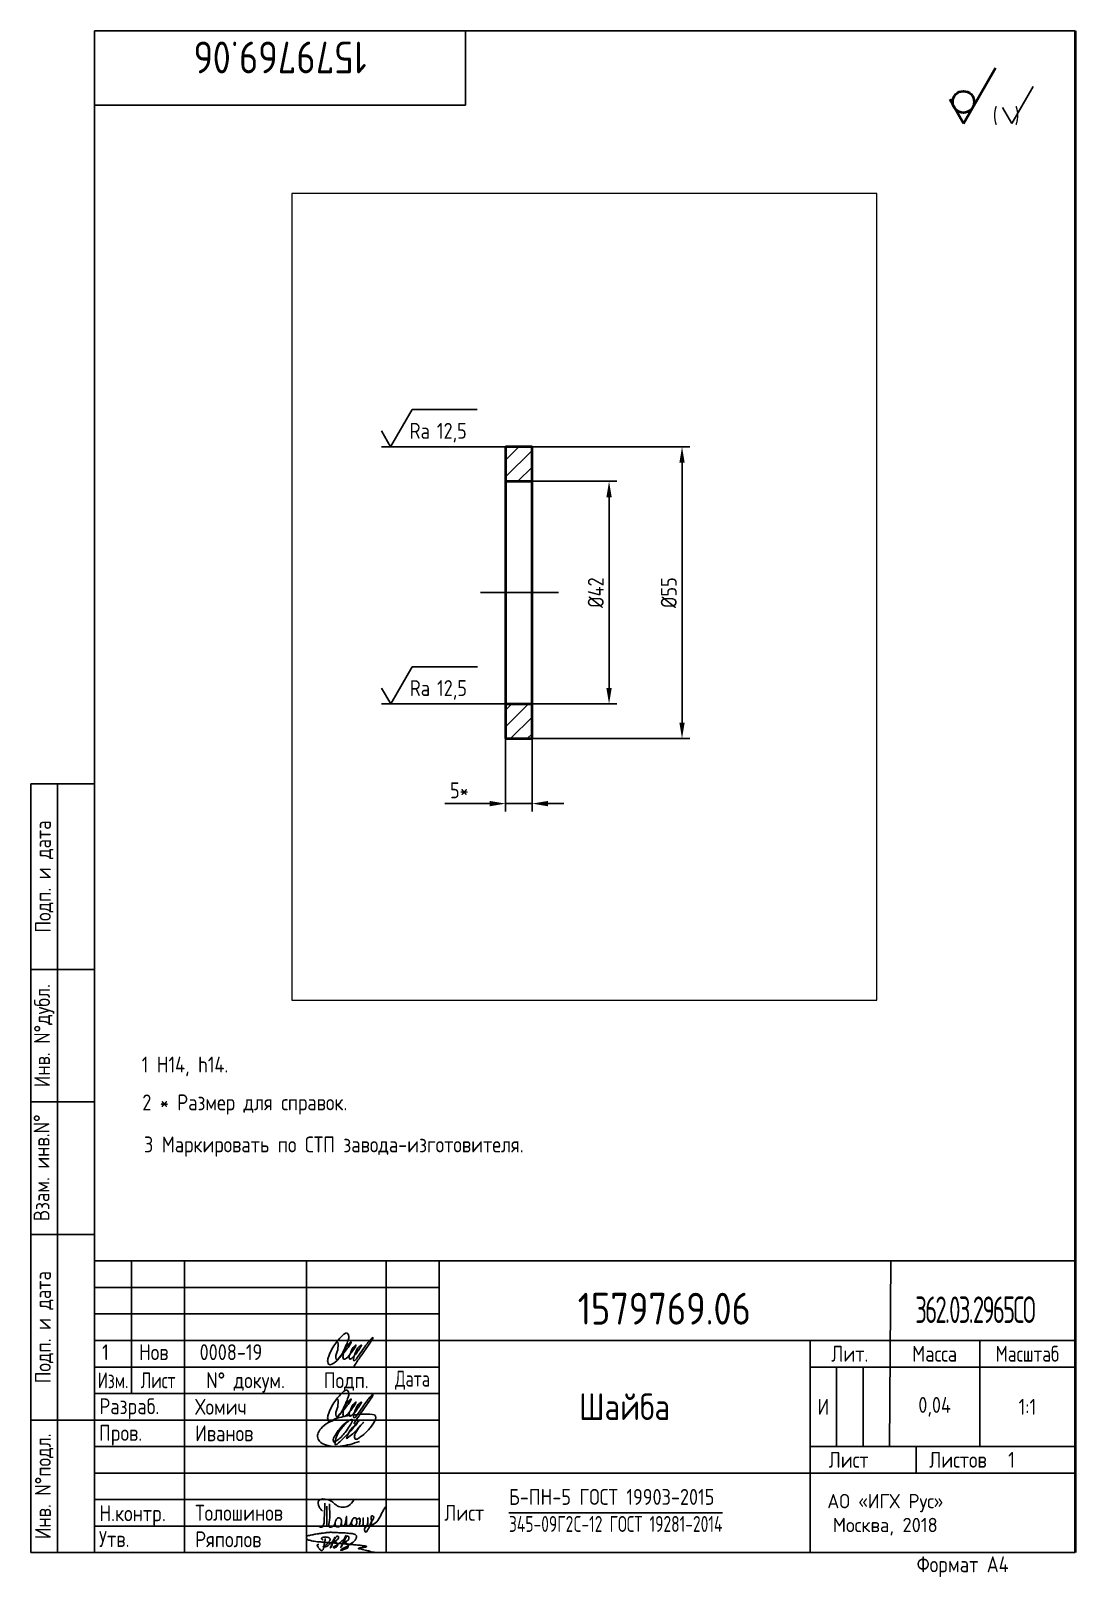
# Paper-space layout '06' of a CAD drawing. Header units: millimetres. Extents: x 2 to 199, y -3 to 289.
# The model-space entities are those that its viewports show. They can reach past a viewport. Long polylines and large blocks are cut down to what shows.
import ezdxf
from ezdxf.enums import TextEntityAlignment as Align

# ---------------------------------------------------------------- set-up
doc = ezdxf.new("R2010")
doc.units = ezdxf.units.MM
doc.linetypes.add('CENTER', pattern=[50.8, 31.75, -6.35, 6.35, -6.35])
doc.layers.add('AM_VIEWS', color=1, linetype='Continuous', lineweight=25, plot=False)
for name, color, linetype in [('Bord', 1, 'Continuous'), ('Cen', 5, 'CENTER'), ('Dim', 7, 'Continuous'), ('Hatch', 2, 'Continuous'), ('Text', 3, 'Continuous'), ('Textb', 6, 'Continuous')]:
    doc.layers.add(name, color=color, linetype=linetype)
doc.layers.add('Con', color=6, linetype='Continuous', lineweight=25)
doc.layers.add('Cont', color=6, linetype='Continuous', lineweight=40)
doc.layers.get('0').off()
doc.styles.add('Style1', font='romans.shx', dxfattribs={"width": 0.8})
doc.dimstyles.new('LIN', dxfattribs={"dimtxt": 3, "dimasz": 3, "dimexe": 1.5, "dimexo": 0, "dimgap": 1, "dimtad": 1, "dimdec": 0, "dimzin": 12, "dimdsep": 46, "dimtxsty": 'Style1', "dimcen": 0, "dimclrt": 3, "dimadec": 0, "dimazin": 0, "dimtfac": 1, "dimtdec": 0, "dimtmove": 0, "dimatfit": 3, "dimfxl": 1, "dimtolj": 1, "dimtzin": 12, "dimarcsym": 0})

# ---------------------------------------------------------------- blocks, each defined once
blk = doc.blocks.new('A4')
at = {"layer": 'Bord'}
for p, q in [((20, 55), (85, 55)), ((20, 50), (85, 50)), ((20, 45), (85, 45)), ((160, 40), (160, 25)), ((165, 40), (165, 25)), ((20, 30), (85, 30)), ((20, 25), (85, 25)), ((20, 20), (85, 20)), ((20, 15), (85, 15)), ((20, 10), (85, 10))]:
    blk.add_line(p, q, dxfattribs=at)
at = {"layer": 'Con'}
for p, q in [((205, 292), (20, 292)), ((20, 292), (20, 5)), ((90, 278), (90, 292)), ((205, 292), (205, 5)), ((20, 278), (90, 278)), ((8, 5), (8, 150)), ((8, 150), (20, 150)), ((13, 5), (13, 150)), ((8, 115), (20, 115)), ((20, 90), (8, 90)), ((20, 65), (8, 65)), ((205, 60), (20, 60)), ((20, 60), (205, 60)), ((27, 60), (27, 35)), ((37, 60), (37, 5)), ((60, 5), (60, 60)), ((75, 60), (75, 5)), ((85, 5), (85, 60)), ((170.22, 60), (170, 25)), ((85, 45), (205, 45)), ((155, 5), (155, 45)), ((187, 25), (187, 45)), ((20, 40), (85, 40)), ((205, 40), (155, 40)), ((85, 35), (20, 35)), ((20, 30), (8, 30)), ((155, 25), (205, 25)), ((175, 25), (175, 20)), ((205, 20), (85, 20)), ((20, 5), (8, 5)), ((205, 5), (20, 5))]:
    blk.add_line(p, q, dxfattribs=at)
at = {"layer": 'Text', "style": 'Style1', "width": 0.8}
for s, p in [('Подп. и дата', (10.5, 132.5)), ('Инв. N%%dдубл.', (10.5, 102.5)), ('Взам. инв.N%%d ', (10, 78.38)), ('Подп. и дата', (10.5, 47.5)), ('Инв. N%%dподл.', (10.5, 17.5))]:
    blk.add_text(s, height=3, rotation=90, dxfattribs=at).set_placement(p, align=Align.MIDDLE)
at = {"layer": 'Text', "style": 'Style1'}
for s, width, p in [('Лит.', 0.8, (162.5, 42.5)), ('Масса', 0.8, (178.5, 42.5)), ('Масштаб', 0.75, (196, 42.5)), ('Изм.', 0.7, (23.5, 37.5)), ('Лист', 0.7, (32, 37.5)), ('N%%d докум.', 0.8, (48.5, 37.5)), ('Подп.', 0.8, (67.5, 37.5)), ('Лист', 0.8, (162.27, 22.5)), ('Листов', 0.8, (182.9, 22.5))]:
    blk.add_text(s, height=3, dxfattribs=dict(at, width=width)).set_placement(p, align=Align.MIDDLE_CENTER)
at = {"layer": 'Text', "style": 'Style1', "width": 0.7}
blk.add_text('Дата', height=3, dxfattribs=at).set_placement((80, 37.5), align=Align.MIDDLE)
at = {"layer": 'Text', "style": 'Style1', "width": 0.8}
for s, p in [('Разpаб.', (20.92, 31.1)), ('Пpов.', (20.84, 26.08)), ('Н.контp.', (20.92, 10.92)), ('Утв.', (20.84, 6.06)), ('Фоpмат А4', (175.11, 1.29))]:
    blk.add_text(s, height=3, dxfattribs=at).set_placement(p)
at = {"layer": 'Text', "insert": (169.19, 12.14), "char_height": 2.7, "width": 28.4331, "attachment_point": 5, "style": 'Style1'}
blk.add_mtext('{\\W0.9;АО }«{\\W0.9;ИГХ\\~Рус}»{\\W0.9;\\PМосква, 2018}', dxfattribs=at)
at = {"layer": 'Text', "style": 'Style1', "width": 0.8}
for tag, p in [('ФИО', (39, 31)), ('ФИО', (39, 26)), ('ГОСТ_СОРТАМЕНТА', (98.19, 14)), ('ФИО', (39, 11)), ('ФИО', (39, 6))]:
    blk.add_attdef(tag, p, '', height=3, dxfattribs=at)
for tag, p in [('И', (157.49, 32.5)), ('700', (178.5, 32.5)), ('1:20', (196, 32.5))]:
    blk.add_attdef(tag, text='', height=3, dxfattribs=at).set_placement(p, align=Align.MIDDLE)
blk.add_attdef('Сборочный_чертеж', text='', height=3, dxfattribs=at).set_placement((120, 21.3), align=Align.CENTER)
for tag, p in [('1', (171.12, 22.5)), ('2', (193, 22.5))]:
    blk.add_attdef(tag, text='', height=3, dxfattribs=at).set_placement(p, align=Align.MIDDLE_CENTER)
blk.add_attdef('ЛИСТ', text='', height=3, dxfattribs=at).set_placement((85.99, 12.5), align=Align.MIDDLE_LEFT)
at = {"layer": 'Text', "style": 'Style1', "width": 0.7}
blk.add_attdef('%%OГОСТ_ТЕХ._ТРЕБОВАНИЙ', text='', height=3, dxfattribs=at).set_placement((98.19, 8), align=Align.BOTTOM_LEFT)
at = {"layer": 'Textb', "style": 'Style1', "width": 0.8}
blk.add_attdef('1234567', (81, 290), '', height=6, rotation=180, dxfattribs=at)
blk.add_attdef('1234567', (123.4, 48), '', height=6, dxfattribs=at)
blk.add_attdef('НАИМЕНОВАНИЕ', text='', height=5, dxfattribs=at).set_placement((120, 30), align=Align.CENTER)
blk = doc.blocks.new('sherISO_12')
at = {"layer": 'Cont'}
for q in [(-15, -6.96), (-23.66, -12.96)]:
    blk.add_line((-21.06, -17.46), q, dxfattribs=at)
blk.add_circle((-21.06, -13.39), 2.03, dxfattribs=at)
at = {"layer": 'Text'}
for q in [(-7.92, -10.46), (-13.69, -14.46)]:
    blk.add_line((-11.96, -17.46), q, dxfattribs=at)
at = {"layer": 'Text', "style": 'Style1', "width": 0.8}
blk.add_text('(  )', height=3, dxfattribs=at).set_placement((-15.53, -17.46))
blk = doc.blocks.new('A$C63F45750')
at = {"layer": 'Text'}
for points, knots in [([(3.17, 2.37), (3.12, 2.38), (3.04, 2.41), (2.94, 2.5), (2.85, 2.57), (2.79, 2.69), (2.87, 2.77), (2.99, 2.84), (3.16, 2.89), (3.36, 2.93), (3.6, 2.95), (3.82, 2.92), (4.05, 2.87), (4.25, 2.78), (4.45, 2.63), (4.46, 2.42), (4.38, 2.26), (4.28, 2.1), (4.17, 1.94), (4.03, 1.78), (3.89, 1.62), (3.75, 1.52), (3.63, 1.43), (3.49, 1.36), (3.35, 1.3), (3.24, 1.25), (3.16, 1.21), (3.12, 1.15), (3.19, 1.1), (3.27, 1.09), (3.4, 1.07), (3.55, 1.07), (3.72, 1.12), (3.92, 1.19), (4.1, 1.34), (4.26, 1.51), (4.44, 1.65), (4.59, 1.81), (4.74, 1.93), (4.84, 2.04), (4.93, 2.14), (5.07, 2.29), (5.19, 2.53), (5.28, 2.68), (5.35, 2.96), (5.23, 2.66), (5.2, 2.44), (5.04, 2.09), (4.95, 1.81), (4.86, 1.57), (4.75, 1.31), (4.67, 1.12), (4.46, 0.78), (4.62, 1.17), (4.71, 1.45), (4.88, 1.74), (5.01, 2), (5.08, 2.19), (5.19, 2.4), (5.32, 2.58), (5.4, 2.75), (5.52, 2.89), (5.65, 3.04), (5.85, 3.1), (6.02, 3.03), (6.08, 2.87), (6.03, 2.7), (5.9, 2.51), (5.7, 2.37), (5.55, 2.23), (5.4, 2.17), (5.31, 2.12), (5.12, 2.09), (5.35, 2.07), (5.48, 2), (5.64, 1.93), (5.75, 1.8), (5.85, 1.67), (5.89, 1.54), (5.89, 1.37), (5.8, 1.2), (5.63, 1.06), (5.41, 0.94), (5.23, 0.86), (5.02, 0.92), (5.13, 1.1), (5.28, 1.16), (5.44, 1.27), (5.61, 1.36), (5.74, 1.46), (5.86, 1.53), (5.95, 1.61), (6.05, 1.69), (6.15, 1.77), (6.28, 1.87), (6.46, 2.02), (6.65, 2.19), (6.83, 2.37), (6.98, 2.49), (7.11, 2.61), (7.2, 2.74), (7.32, 2.84), (7.42, 2.97), (7.48, 3.08), (7.48, 3.27), (7.34, 3.08), (7.28, 2.94), (7.18, 2.69), (7.1, 2.46), (7, 2.22), (6.93, 1.98), (6.83, 1.78), (6.73, 1.55), (6.67, 1.34), (6.6, 1.14), (6.56, 1.03), (6.39, 0.99), (6.62, 1.33), (6.75, 1.54), (6.93, 1.87), (7.05, 2.08), (7.18, 2.32), (7.33, 2.6), (7.47, 2.89), (7.6, 3.07), (7.79, 3.18), (7.95, 3.01), (8, 2.81), (7.99, 2.62), (7.94, 2.46), (7.83, 2.33), (7.69, 2.22), (7.53, 2.11), (7.37, 2.03), (7.21, 1.99), (7.11, 1.97), (6.89, 1.98), (7.07, 1.94), (7.15, 1.9), (7.27, 1.88), (7.39, 1.84), (7.52, 1.81), (7.62, 1.72), (7.7, 1.62), (7.78, 1.51), (7.83, 1.39), (7.87, 1.26), (7.88, 1.13), (7.86, 0.99), (7.75, 0.88), (7.6, 0.77), (7.4, 0.73), (7.19, 0.66), (6.97, 0.55), (6.71, 0.48), (6.57, 0.44), (6.42, 0.42), (6.52, 0.58), (6.61, 0.64), (6.81, 0.78), (7.06, 0.89), (7.33, 1.04), (7.55, 1.16), (7.7, 1.24), (7.84, 1.32), (7.99, 1.43), (8.21, 1.58), (8.48, 1.76), (8.74, 1.95), (8.97, 2.12), (9.1, 2.29), (9.23, 2.44), (9.3, 2.6), (9.37, 2.74), (9.42, 2.92), (9.45, 3.13), (9.21, 3.48), (8.67, 3.59), (8.09, 3.63), (7.57, 3.66), (7.06, 3.74), (6.57, 3.75), (6.09, 3.74), (5.67, 3.78), (5.28, 3.78), (4.96, 3.81), (4.65, 3.83), (4.31, 3.82), (3.97, 3.79), (3.61, 3.74), (3.22, 3.67), (2.86, 3.66), (2.53, 3.61), (2.18, 3.52), (1.78, 3.54), (1.38, 3.37), (0.96, 3.35), (0.58, 3.24), (0.25, 3.19), (0.03, 3.06), (-0.03, 2.83), (0.02, 2.6), (0.26, 2.38), (0.59, 2.33), (1, 2.2), (1.48, 2.15), (1.93, 2.05), (2.35, 2.02), (2.72, 2.01), (3.11, 1.94), (3.68, 1.94), (4.25, 1.83), (4.91, 1.87), (5.53, 1.76), (6.13, 1.72), (6.73, 1.71), (7.32, 1.62), (7.99, 1.55), (8.64, 1.54), (9.16, 1.46), (9.61, 1.42), (10.03, 1.4), (10.41, 1.32), (10.73, 1.29), (11.01, 1.24), (11.18, 1.23), (11.42, 1.14), (11.18, 1.06), (11.01, 1.03), (10.71, 0.98), (10.37, 0.92), (10.1, 0.91), (9.65, 0.75), (10.22, 0.67), (10.54, 0.59), (11.08, 0.47), (11.61, 0.35), (12.17, 0.15), (12.64, 0.08), (12.98, 0.03), (13.11, 0.01), (13.18, 0)], [0, 0, 0, 0, 0.153866, 0.270441, 0.388867, 0.510533, 0.592156, 0.71333, 0.90842, 1.11344, 1.349254, 1.61246, 1.782219, 2.047249, 2.291879, 2.451528, 2.651081, 2.806158, 3.017979, 3.227348, 3.462381, 3.633009, 3.75766, 3.920516, 4.080796, 4.214529, 4.291786, 4.349969, 4.397594, 4.50822, 4.594826, 4.799244, 4.954392, 5.128468, 5.437537, 5.632649, 5.842485, 6.094987, 6.293219, 6.410959, 6.551192, 6.687808, 7.022147, 7.294342, 7.425356, 7.52079, 7.946481, 8.313051, 8.59833, 8.833695, 9.090496, 9.427695, 9.601191, 9.883219, 10.093306, 10.673943, 10.798776, 10.974628, 11.287247, 11.486184, 11.648652, 11.848902, 12.027194, 12.25348, 12.40059, 12.537783, 12.716293, 12.91523, 13.208551, 13.438489, 13.549668, 13.67779, 13.77127, 13.930001, 14.029091, 14.272112, 14.434836, 14.547084, 14.739051, 14.830983, 15.061241, 15.268922, 15.500489, 15.788979, 15.879568, 16.024283, 16.221854, 16.418714, 16.593102, 16.783247, 16.91018, 17.018213, 17.135263, 17.278205, 17.430482, 17.620087, 17.979626, 18.191789, 18.388716, 18.565718, 18.714854, 18.857929, 19.039974, 19.171375, 19.283034, 19.400085, 19.618058, 19.882245, 20.150781, 20.377854, 20.649532, 20.89723, 21.042543, 21.40016, 21.557817, 21.667145, 21.752781, 21.926256, 22.412297, 22.813145, 22.961412, 23.171289, 23.607257, 23.940428, 24.110007, 24.291214, 24.48084, 24.697609, 24.904078, 25.034245, 25.218018, 25.407651, 25.573473, 25.787447, 25.930292, 26.051316, 26.18846, 26.285312, 26.406799, 26.52425, 26.630463, 26.793722, 26.898606, 27.029313, 27.171012, 27.314101, 27.419918, 27.580557, 27.709367, 27.829268, 28.024364, 28.266961, 28.41242, 28.705761, 28.989137, 29.187748, 29.233768, 29.332802, 29.529535, 29.667094, 30.039923, 30.332117, 30.61061, 30.769982, 30.856778, 31.109923, 31.313488, 31.656425, 32.066331, 32.296628, 32.49714, 32.710276, 32.891468, 33.014834, 33.177747, 33.444503, 33.618009, 34.409008, 34.914636, 35.419802, 35.95397, 36.458179, 36.88069, 37.388403, 37.738353, 38.034261, 38.353468, 38.693154, 39.037638, 39.391136, 39.787481, 40.203773, 40.488977, 40.784975, 41.26625, 41.668005, 42.070065, 42.499388, 42.869834, 43.079573, 43.213439, 43.554591, 43.717296, 44.153724, 44.506336, 45.019111, 45.587859, 45.90191, 46.270392, 46.703958, 47.093115, 47.952647, 48.44014, 49.079253, 49.808223, 50.268654, 50.851051, 51.604831, 52.298429, 52.776925, 53.1907, 53.661988, 54.042386, 54.348524, 54.616841, 54.853814, 54.983777, 55.126096, 55.333328, 55.613101, 56.008732, 56.315809, 56.59982, 56.87931, 57.399251, 57.889617, 58.432507, 59.066698, 59.660314, 59.862668, 60.07277, 60.07277, 60.07277, 60.07277]), ([(2.31, 1.53), (2.26, 1.52), (2.17, 1.51), (2.06, 1.48), (1.93, 1.38), (2.07, 1.25), (2.14, 1.11), (2.26, 0.93), (2.39, 0.72), (2.57, 0.54), (2.71, 0.44), (2.86, 0.4), (3.02, 0.43), (3.14, 0.54), (3.21, 0.79), (3.25, 1.07), (3.31, 1.4), (3.35, 1.67), (3.38, 1.92), (3.47, 2.19), (3.5, 2.43), (3.54, 2.59), (3.56, 2.64)], [0, 0, 0, 0, 0.15847, 0.269731, 0.363591, 0.555514, 0.688037, 0.848606, 1.204359, 1.433632, 1.58673, 1.729549, 1.880686, 2.057874, 2.19169, 2.63505, 2.928153, 3.184121, 3.441863, 3.696117, 4.025873, 4.178055, 4.178055, 4.178055, 4.178055])]:
    blk.add_open_spline(points, degree=3, knots=knots, dxfattribs=at)
blk = doc.blocks.new('A$C4F4A4F5D')
at = {"layer": 'Text', "lineweight": 25}
for points, knots in [([(0.76, 2.84), (0.53, 3.07), (0.02, 3.58), (-0.25, 5.26), (1.65, 5.12), (2.72, 4.57), (3.71, 3.46), (5.71, 3.44), (6.39, 4.52), (6.67, 4.97)], [0, 0, 0, 0, 0.995549, 2.196439, 3.853213, 4.970011, 6.02292, 8.170898, 9.705386, 9.705386, 9.705386, 9.705386]), ([(1.19, 4.34), (1.17, 3.4), (1.13, 2.06), (0.98, -0.44), (0.2, -0.16), (0.03, -0.03), (0, 0)], [0, 0, 0, 0, 3.274293, 4.654149, 5.171803, 5.30168, 5.30168, 5.30168, 5.30168]), ([(1.58, 3.74), (1.58, 3.25), (1.58, 2.32), (1.61, 1.07), (1.55, 0.31), (1.53, 0)], [0, 0, 0, 0, 1.453969, 2.804084, 3.740223, 3.740223, 3.740223, 3.740223]), ([(2.1, 4.21), (2.1, 3.72), (2.08, 2.67), (2.22, 1.45), (1.71, -0.56), (3.23, 0.14), (3.06, 1.09), (3.85, 1.74), (4.43, 1.17), (4.31, 0.54), (4.11, -0.15), (3.33, -0.21), (3.11, 0.28), (3.13, 0.53), (3.14, 0.66)], [0, 0, 0, 0, 1.402041, 3.063923, 4.415037, 5.298701, 6.374637, 7.087927, 7.603499, 8.330482, 8.911132, 9.613125, 9.996533, 10.366919, 10.366919, 10.366919, 10.366919]), ([(7.18, 1.27), (7.27, 1.3), (7.44, 1.37), (7.78, 1.56), (7.87, 1.06), (7.83, 0.71), (7.66, -0.05), (8.07, 0.01), (8.43, 0.12), (8.39, 0.68), (8.46, 1.9), (8.39, 0.94), (8.43, 0.6), (8.37, 0.05), (8.74, 0.07), (9.11, -0.03), (9.26, 0.49), (9.33, 0.95), (9.27, 1.34), (9.32, 1.77), (9.28, 0.91), (9.34, 0.6), (9.2, 0.14), (9.65, -0.01), (9.83, 0.61), (10.14, 1.03), (10.6, 1.72), (9.95, 2.11), (9.91, 1.23), (10.07, 0.69), (9.92, 0), (9.35, -0.37), (8.95, -1.56), (8.34, 0.07), (10.28, -0.02), (11.26, 1.1), (11.82, 2.15), (12.24, 3.04), (12.52, 3.46), (12.65, 3.65)], [0, 0, 0, 0, 0.305783, 0.619019, 0.796582, 1.5526, 2.082394, 2.34716, 2.5822, 3.136594, 4.040413, 4.363654, 5.267311, 5.441668, 5.78494, 6.114287, 6.466434, 7.104395, 7.620812, 7.679251, 8.272982, 8.692439, 9.1059, 9.338721, 9.784511, 10.568279, 11.297869, 11.566962, 12.285888, 12.851793, 13.545205, 14.102749, 15.055561, 15.671649, 17.422398, 18.699613, 20.16544, 20.963871, 21.66672, 21.66672, 21.66672, 21.66672]), ([(4.28, 0.44), (4.31, 0.37), (4.37, 0.25), (4.41, 0.06), (4.62, -0.05), (5, 0.18), (5.14, 0.84), (5.2, 1.3), (5.31, 2.06), (5.31, 1.17), (5.3, 0.78), (5.2, 0.26), (5.58, -0.01), (5.91, 0.16), (6.08, 0.5), (6.26, 0.9), (6.43, 1.31), (6.72, 1.59), (7.17, 1.58), (7.18, 1.05), (7.31, 0.57), (6.99, 0.02), (6.34, -0.02), (6.17, 0.51), (6.24, 0.79), (6.27, 0.92)], [0, 0, 0, 0, 0.247339, 0.413433, 0.559308, 0.874045, 1.558567, 2.392422, 2.645523, 3.22433, 3.719885, 4.231527, 4.573657, 4.879974, 5.190145, 5.704595, 6.19318, 6.529505, 6.863422, 7.269696, 7.83948, 8.395909, 8.926487, 9.378613, 9.791445, 9.791445, 9.791445, 9.791445])]:
    blk.add_open_spline(points, degree=3, knots=knots, dxfattribs=at)
blk = doc.blocks.new('*D239')
at = {"layer": 'Dim', "color": 0, "lineweight": -2, "transparency": 16777216}
for p, q in [((11395.37, -3408.91), (11411.4, -3408.91)), ((11409.9, -3411.91), (11409.9, -3447.91)), ((11395.37, -3450.91), (11411.4, -3450.91))]:
    blk.add_line(p, q, dxfattribs=at)
at = {"layer": 'Dim', "color": 0, "transparency": 16777216}
for points in [[(11409.4, -3411.91), (11410.4, -3411.91), (11409.9, -3408.91)], [(11409.4, -3447.91), (11410.4, -3447.91), (11409.9, -3450.91)]]:
    blk.add_solid(points, dxfattribs=at)
at = {"layer": 'Dim', "color": 3, "transparency": 16777216, "insert": (11407.4, -3429.91), "char_height": 3, "attachment_point": 5, "rotation": 90, "style": 'Style1'}
blk.add_mtext('\\A1;%%C42', dxfattribs=at)
blk = doc.blocks.new('*D240')
at = {"layer": 'Dim', "color": 0, "lineweight": -2, "transparency": 16777216}
for p, q in [((11395.37, -3402.41), (11425.17, -3402.41)), ((11423.67, -3405.41), (11423.67, -3454.41)), ((11395.37, -3457.41), (11425.17, -3457.41))]:
    blk.add_line(p, q, dxfattribs=at)
at = {"layer": 'Dim', "color": 0, "transparency": 16777216}
for points in [[(11423.17, -3405.41), (11424.17, -3405.41), (11423.67, -3402.41)], [(11423.17, -3454.41), (11424.17, -3454.41), (11423.67, -3457.41)]]:
    blk.add_solid(points, dxfattribs=at)
at = {"layer": 'Dim', "color": 3, "transparency": 16777216, "insert": (11421.17, -3429.91), "char_height": 3, "attachment_point": 5, "rotation": 90, "style": 'Style1'}
blk.add_mtext('\\A1;%%C55', dxfattribs=at)
blk = doc.blocks.new('*D241')
at = {"layer": 'Dim', "color": 0, "lineweight": -2, "transparency": 16777216}
for p, q in [((11390.37, -3457.41), (11390.37, -3471.2)), ((11395.37, -3457.41), (11395.37, -3471.2)), ((11387.37, -3469.7), (11378.94, -3469.7)), ((11395.37, -3469.7), (11390.37, -3469.7)), ((11398.37, -3469.7), (11401.37, -3469.7))]:
    blk.add_line(p, q, dxfattribs=at)
at = {"layer": 'Dim', "color": 0, "transparency": 16777216}
for points in [[(11387.37, -3469.2), (11387.37, -3470.2), (11390.37, -3469.7)], [(11398.37, -3469.2), (11398.37, -3470.2), (11395.37, -3469.7)]]:
    blk.add_solid(points, dxfattribs=at)
at = {"layer": 'Dim', "color": 3, "transparency": 16777216, "insert": (11381.65, -3467.2), "char_height": 3, "attachment_point": 5, "style": 'Style1'}
blk.add_mtext('\\A1;5*', dxfattribs=at)
blk = doc.blocks.new('sherISO_01')
at = {"layer": 'Text'}
blk.add_line((4.04, 7), (16.36, 7), dxfattribs=at)
blk.add_lwpolyline([(-1.73, 3), (0, 0), (4.04, 7)], dxfattribs=at)
at = {"layer": 'Text', "style": 'Style1', "width": 0.8}
blk.add_text('Ra', height=3, dxfattribs=at).set_placement((3.58, 1.5))
blk.add_attdef('12,5', (8.73, 1.5), '', height=3, dxfattribs=at)

msp = doc.modelspace()

# ---------------------------------------------------------------- hatches: boundary and pattern name
at = {"layer": 'Hatch'}
h = msp.add_hatch(dxfattribs=at)
h.set_pattern_fill('ANSI31', color=256, scale=0.7, style=0)
h.set_pattern_definition([(45, (10246.4026, -4885.2095), (-1.5715448, 1.5715448), [])])
h.paths.add_polyline_path([(11390.365, -3408.905), (11395.365, -3408.909), (11395.365, -3402.409), (11390.365, -3402.409)])
h.paths.add_polyline_path([(11395.365, -3457.409), (11395.365, -3450.909), (11390.365, -3450.909), (11390.365, -3457.409)])

# ---------------------------------------------------------------- linework, layer by layer
at = {"layer": 'Cen', "ltscale": 4}
msp.add_line((11385.664, -3429.909), (11400.341, -3429.909), dxfattribs=at)
at = {"layer": 'Cont'}
for p, q in [((11390.365, -3402.409), (11390.365, -3457.409)), ((11395.365, -3402.409), (11390.365, -3402.409)), ((11395.365, -3457.409), (11395.365, -3402.409)), ((11390.365, -3408.905), (11395.365, -3408.909)), ((11390.365, -3450.909), (11395.365, -3450.909)), ((11390.365, -3457.409), (11395.365, -3457.409))]:
    msp.add_line(p, q, dxfattribs=at)
at = {"layer": 'Dim'}
for p, q in [((11390.365, -3402.409), (11366.957, -3402.392)), ((11390.365, -3450.909), (11366.983, -3450.909))]:
    msp.add_line(p, q, dxfattribs=at)

# ---------------------------------------------------------------- block references
at = {"layer": 'Cont'}
for p in [(11368.689, -3402.392), (11368.725, -3450.909)]:
    msp.add_blockref('sherISO_01', p, dxfattribs=at).add_auto_attribs({'12,5': '12,5'})

# ---------------------------------------------------------------- dimensions: what is measured, and where the dimension line sits
at = {"layer": 'Dim'}
for base, p1, p2, picture, middle in [((11423.668, -3457.409), (11395.365, -3402.409), (11395.365, -3457.409), '*D240', (11421.168, -3429.909)), ((11409.904, -3450.909), (11395.365, -3408.909), (11395.365, -3450.909), '*D239', (11407.404, -3429.909))]:
    dim = msp.add_linear_dim(base=base, p1=p1, p2=p2, angle=90, text='%%C<>', dimstyle='LIN', override={"dimpost": ''}, dxfattribs=at)
    dim.commit()
    dim.dimension.update_dxf_attribs({"geometry": picture, "text_midpoint": middle})
dim = msp.add_linear_dim(base=(11390.365, -3469.699), p1=(11395.365, -3457.409), p2=(11390.365, -3457.409), text='5*', dimstyle='LIN', dxfattribs=at)
dim.commit()
dim.dimension.update_dxf_attribs({"geometry": '*D241', "text_midpoint": (11381.651, -3467.199)})

psp = doc.layouts.new('06')

# ---------------------------------------------------------------- linework, layer by layer
at = {"layer": 'Cont'}
psp.add_line((199.27, 288.78), (199.27, 1.78), dxfattribs=at)
at = {"layer": 'Text'}
for points, knots in [([(60.19, 41.45), (60.22, 40.97), (60.29, 39.93), (59.67, 39.04), (59.94, 37.98), (61.03, 39.11), (61.39, 40.12), (62.06, 41.62), (62.44, 42.57), (61.83, 43.4), (60.61, 42.37), (59.52, 41.02), (58.47, 39.2), (58.19, 37.88), (58.51, 36.91), (59.84, 37.71), (60.76, 38.87), (61.77, 40.01), (62.41, 40.88), (62.94, 41.89), (62.1, 40.95), (61.54, 40.24), (61.11, 39.41), (61.15, 37.96), (62.28, 38.75), (62.66, 39.48), (63.23, 40.08), (63.91, 41.39), (62.66, 40.08), (62.56, 39.31), (62.24, 38.66), (62.45, 38.14), (63.19, 38.74), (63.65, 39.3), (64.12, 40.01), (64.94, 41.22), (64.03, 40.54), (63.68, 39.96), (63.35, 39.12), (63.11, 38.52), (63.2, 37.66), (64.63, 39.69), (65.28, 40.58), (66.17, 41.85), (67.55, 43.06), (64.46, 38.8), (63.55, 37.42), (63.17, 36.84)], [0, 0, 0, 0, 1.40351, 2.991851, 3.377415, 3.814038, 6.388034, 7.359379, 8.741424, 9.128498, 10.011196, 12.316849, 15.160506, 15.899888, 16.398783, 17.766068, 18.923918, 21.398841, 21.85465, 22.576532, 23.419093, 23.94545, 25.672322, 26.310564, 27.174367, 28.383601, 29.035716, 29.960726, 30.960802, 32.118384, 32.780837, 33.015207, 33.503535, 34.781165, 35.490921, 36.514871, 37.027523, 37.833561, 38.860664, 39.552712, 39.935745, 40.856223, 43.971717, 45.135025, 45.387846, 49.098506, 51.787529, 51.787529, 51.787529, 51.787529]), ([(60.19, 30.7), (60.22, 30.21), (60.29, 29.17), (59.67, 28.28), (59.94, 27.22), (61.03, 28.35), (61.39, 29.36), (62.06, 30.86), (62.44, 31.82), (61.83, 32.64), (60.61, 31.61), (59.52, 30.27), (58.47, 28.44), (58.19, 27.12), (58.51, 26.15), (59.84, 26.95), (60.76, 28.11), (61.77, 29.25), (62.41, 30.12), (62.94, 31.14), (62.1, 30.19), (61.54, 29.48), (61.11, 28.65), (61.15, 27.2), (62.28, 27.99), (62.66, 28.72), (63.23, 29.32), (63.91, 30.63), (62.66, 29.32), (62.56, 28.56), (62.24, 27.9), (62.45, 27.38), (63.19, 27.99), (63.65, 28.54), (64.12, 29.25), (64.94, 30.46), (64.03, 29.78), (63.68, 29.2), (63.35, 28.37), (63.11, 27.76), (63.2, 26.9), (64.63, 28.93), (65.28, 29.82), (66.17, 31.09), (67.55, 32.31), (64.46, 28.04), (63.55, 26.66), (63.17, 26.08)], [0, 0, 0, 0, 1.40351, 2.991851, 3.377415, 3.814038, 6.388034, 7.359379, 8.741424, 9.128498, 10.011196, 12.316849, 15.160506, 15.899888, 16.398783, 17.766068, 18.923918, 21.398841, 21.85465, 22.576532, 23.419093, 23.94545, 25.672322, 26.310564, 27.174367, 28.383601, 29.035716, 29.960726, 30.960802, 32.118384, 32.780837, 33.015207, 33.503535, 34.781165, 35.490921, 36.514871, 37.027523, 37.833561, 38.860664, 39.552712, 39.935745, 40.856223, 43.971717, 45.135025, 45.387846, 49.098506, 51.787529, 51.787529, 51.787529, 51.787529]), ([(61.86, 26.48), (61.37, 26.04), (60.51, 25.25), (59.7, 23.97), (59.21, 23.11), (59.44, 22.47), (60.14, 23), (60.75, 23.48), (61.66, 24.5), (62.33, 25.56), (62.79, 26.2), (63, 26.98), (62.27, 26.68), (61.71, 26.25), (61.09, 25.42), (60.41, 24.75), (60.05, 23.94), (59.72, 23.14), (59.62, 22.59), (59.66, 21.99), (60.39, 22.48), (61.07, 23.2), (62.37, 24.47), (63.25, 25.4), (64.64, 27.3), (62.62, 25), (62.25, 24.51), (61.71, 23.16), (63.08, 24.19), (63.44, 24.6), (65.52, 26.92), (64.07, 25.37), (63.69, 24.56), (63.19, 23.75), (63.5, 22.96), (64.51, 23.6), (65.39, 24.33), (66.41, 25.39), (67.08, 26.39), (67.68, 27.89), (64.84, 27.93), (62.56, 27.72), (59.58, 27.13), (57.69, 25.89), (56.6, 24.82), (56.23, 23.66), (56.71, 22.6), (57.76, 22.08), (59.09, 21.77), (60.68, 21.79), (62.48, 22.15), (63.67, 22.54), (64.26, 22.73)], [0, 0, 0, 0, 1.9755, 3.453266, 4.599682, 4.791473, 5.145238, 6.497385, 7.664272, 9.094306, 10.114998, 10.459762, 10.811562, 11.792042, 12.959743, 13.767676, 14.660412, 15.605031, 16.245448, 16.572031, 16.925795, 18.146901, 20.185044, 21.789331, 22.951009, 24.626743, 26.592474, 27.035558, 27.450584, 30.017364, 31.457812, 32.594833, 33.885024, 34.80449, 35.192074, 35.984441, 37.373068, 39.207782, 40.066553, 41.248724, 42.851981, 46.196805, 49.405498, 51.42283, 52.958607, 53.90671, 54.859511, 56.175895, 57.248919, 58.950609, 60.891135, 62.727304, 62.727304, 62.727304, 62.727304])]:
    psp.add_open_spline(points, degree=3, knots=knots, dxfattribs=at)

# ---------------------------------------------------------------- block references
ref = psp.add_blockref('A4', (-5.73, -3.22))
ref.add_attrib('ФИО', 'Хомич', (33.27, 27.78), dxfattribs={"layer": 'Text', "height": 3, "style": 'Style1', "width": 0.8})
ref.add_attrib('ФИО', 'Иванов', (33.27, 22.78), dxfattribs={"layer": 'Text', "height": 3, "style": 'Style1', "width": 0.8})
ref.add_attrib('ФИО', 'Толошинов', (33.27, 7.78), dxfattribs={"layer": 'Text', "height": 3, "style": 'Style1', "width": 0.8})
ref.add_attrib('ФИО', 'Ряполов', (33.27, 2.78), dxfattribs={"layer": 'Text', "height": 3, "style": 'Style1', "width": 0.8})
ref.add_attrib('1234567', '1579769.06', dxfattribs={"layer": 'Textb', "height": 6, "style": 'Style1', "width": 0.8}).set_placement((121.77, 44.78), align=Align.CENTER)
ref.add_attrib('НАИМЕНОВАНИЕ', 'Шайба', dxfattribs={"layer": 'Textb', "height": 5, "style": 'Style1', "width": 0.8}).set_placement((114.27, 26.78), align=Align.CENTER)
ref.add_attrib('ЛИСТ', 'Лист', dxfattribs={"layer": 'Text', "height": 3, "style": 'Style1', "width": 0.8}).set_placement((80.26, 9.28), align=Align.MIDDLE_LEFT)
ref.add_attrib('ГОСТ_СОРТАМЕНТА', 'Б-ПН-5 ГОСТ 19903-2015', (92.46, 10.78), dxfattribs={"layer": 'Text', "height": 3, "style": 'Style1', "width": 0.8})
ref.add_attrib('%%OГОСТ_ТЕХ._ТРЕБОВАНИЙ', '%%o345-09Г2C-12 ГОСТ 19281-2014', dxfattribs={"layer": 'Text', "height": 3, "style": 'Style1', "width": 0.68}).set_placement((92.46, 4.78), align=Align.BOTTOM_LEFT)
ref.add_attrib('И', 'И', dxfattribs={"layer": 'Text', "height": 3, "style": 'Style1', "width": 0.8}).set_placement((151.77, 29.28), align=Align.MIDDLE)
ref.add_attrib('700', '0,04', dxfattribs={"layer": 'Text', "height": 3, "style": 'Style1', "width": 0.8}).set_placement((172.77, 29.28), align=Align.MIDDLE)
ref.add_attrib('1:20', '1:1', dxfattribs={"layer": 'Text', "height": 3, "style": 'Style1', "width": 0.8}).set_placement((190.27, 29.28), align=Align.MIDDLE)
ref.add_attrib('2', '1', dxfattribs={"layer": 'Text', "height": 3, "style": 'Style1', "width": 0.8}).set_placement((187.27, 19.28), align=Align.MIDDLE_CENTER)
ref.add_attrib('1234567', '1579769.06', dxfattribs={"layer": 'Textb', "height": 6, "rotation": 180, "style": 'Style1', "width": 0.8}).set_placement((49.27, 286.78), align=Align.CENTER)
at = {"layer": 'Cont'}
for name, p in [('sherISO_12', (199.27, 288.78)), ('A$C63F45750', (54.27, 1.78))]:
    psp.add_blockref(name, p, dxfattribs=at)
at = {"layer": 'Text', "color": 0}
psp.add_blockref('A$C4F4A4F5D', (56.53, 6.78), dxfattribs=at)

# ---------------------------------------------------------------- texts
at = {"layer": 'Con', "lineweight": 18, "insert": (169.12, 50.09), "char_height": 5, "width": 72.4235, "attachment_point": 1, "line_spacing_factor": 0.8, "style": 'Style1'}
psp.add_mtext('{\\W0.6;\\T0.8;362.03.2965СО}', dxfattribs=at)
at = {"layer": 'Text', "style": 'Style1', "width": 0.8}
for s, p in [('1 Н14, h14.', (23.17, 92.32)), ('2 * Размер для справок.', (23.29, 85.19)), ('3 Маркировать по СТП завода-изготовителя.', (23.6, 77.26))]:
    psp.add_text(s, height=3, dxfattribs=at).set_placement(p)
for s, p in [('1', (16.33, 38.08)), ('Нов', (25.45, 38.08)), ('0008-19', (40.01, 38.08))]:
    psp.add_text(s, height=3, dxfattribs=at).set_placement(p, align=Align.CENTER)

# ---------------------------------------------------------------- viewports
at = {"layer": 'AM_VIEWS'}
psp.add_viewport(center=(106.7, 182.05), size=(110.36, 152.152), view_center_point=(11405.255, -3430.693), view_height=152.152, dxfattribs=at)

doc.saveas('drawing.dxf')
